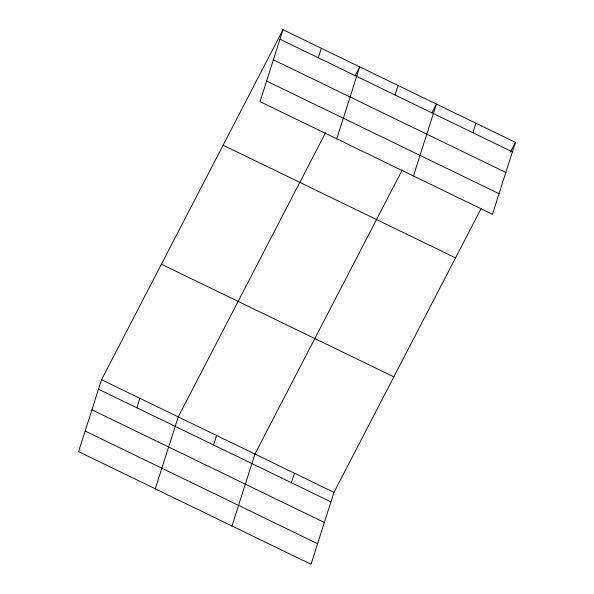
<?xml version="1.0" encoding="UTF-8"?>
<svg xmlns="http://www.w3.org/2000/svg" width="594" height="594" viewBox="0 0 594 594"><rect width="100%" height="100%" fill="white"/><g stroke="black" fill="none" stroke-linecap="round" stroke-linejoin="round"><path stroke-width="0.89" d="M282.989 29.7L260.031 101.633L492.471 214.3L515.429 142.367L282.989 29.7L101.529 379.7L78.571 451.633L311.011 564.3L333.969 492.367L481.266 208.249M136.85 407.796L139.88 398.292M155.279 488.817L178.237 416.884L325.534 132.766M318.31 57.796L321.339 48.292M213.55 444.98L216.587 435.469M336.739 138.81L359.697 66.877L355.056 75.824M231.979 525.994L254.937 454.061L402.242 169.943M395.01 94.973L398.047 85.469M291.416 482.722L294.453 473.21M413.439 175.995L436.397 104.061L431.756 113.008M472.876 132.714L475.913 123.21M510.365 152.123L515.429 142.367M279.96 39.204L512.392 151.871M273.381 59.808L505.821 172.475M266.609 81.029L499.042 193.696M223.106 145.203L455.546 257.863M161.412 264.204L393.852 376.863M101.529 379.7L333.969 492.367M98.493 389.211L330.932 501.871M91.922 409.808L324.361 522.475M85.15 431.036L317.582 543.696"/></g></svg>
